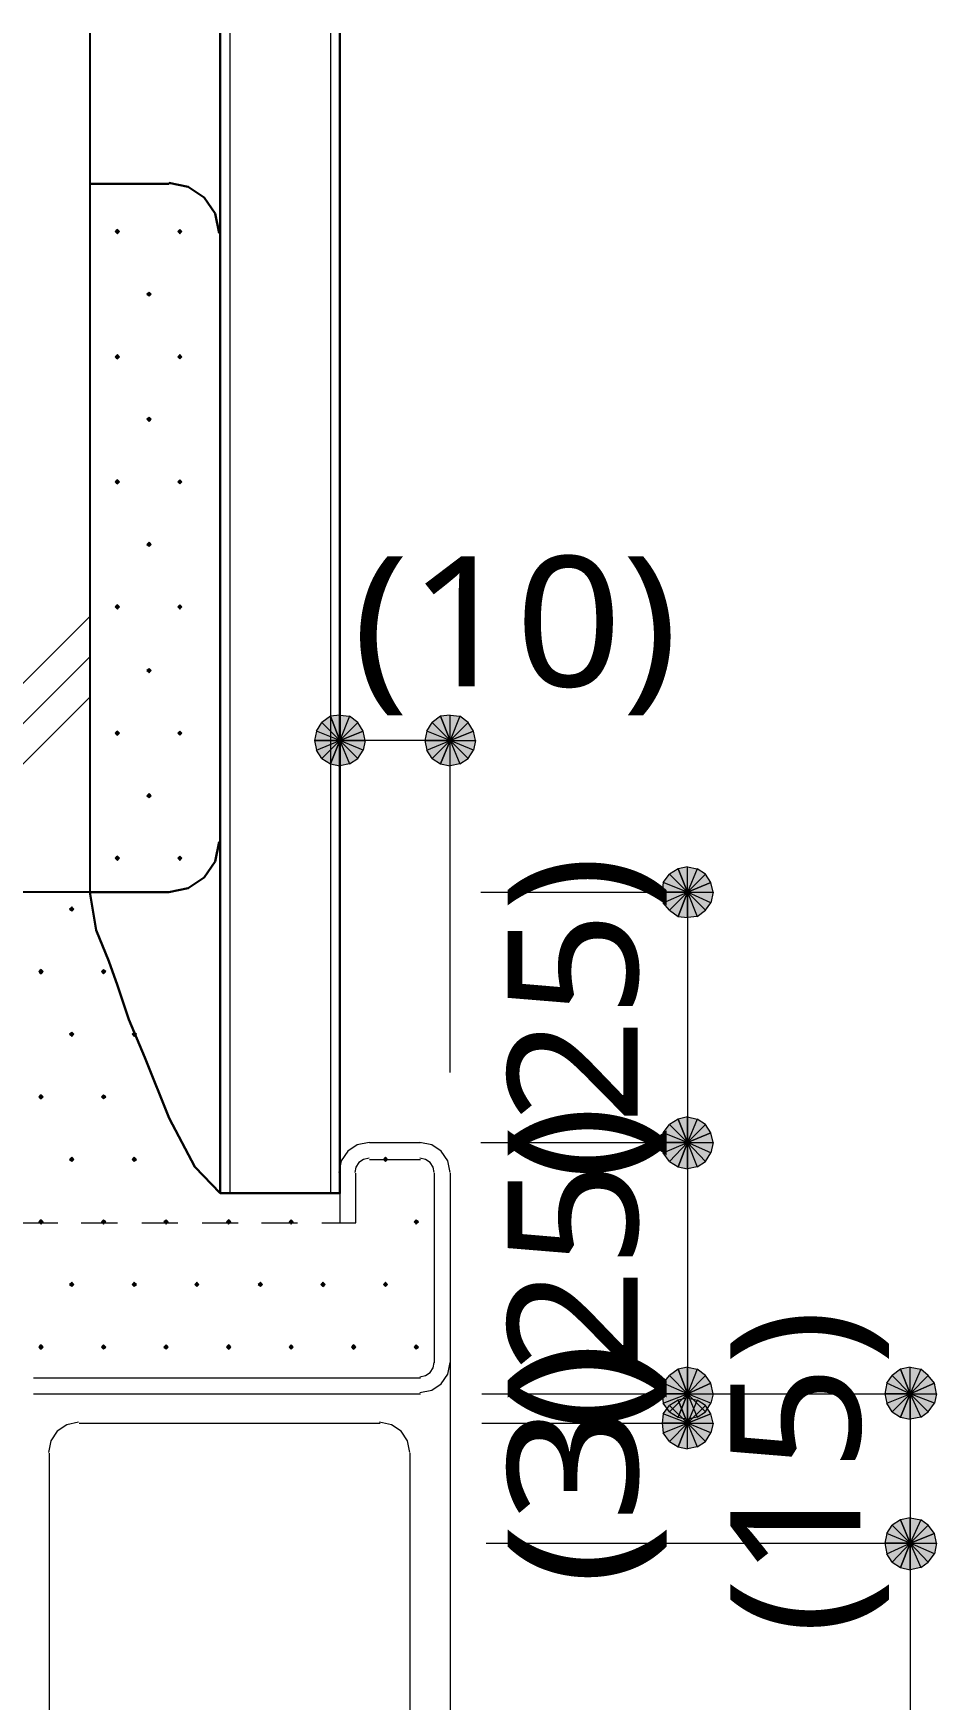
# Model space of a CAD drawing. Header units: millimetres. Extents: x 0 to 420, y 0 to 297.
# Drawn here: x 283.37 to 301.41, y 99.7 to 132.97 of the extents above; entities that cross this region are included whole.
import ezdxf
from ezdxf.enums import TextEntityAlignment as Align

# ---------------------------------------------------------------- set-up
doc = ezdxf.new("R2010")
doc.units = ezdxf.units.MM
doc.styles.add('kst32b', font='NotoSansJP-Variable.ttf')

msp = doc.modelspace()

# ---------------------------------------------------------------- hatches: boundary and pattern name
for points in [[(285.052, 129.053), (285.03, 129.032), (285.009, 129.011), (285.03, 128.99), (285.052, 128.968), (285.073, 128.99), (285.094, 129.011), (285.073, 129.032), (285.052, 129.053)], [(286.3, 129.053), (286.279, 129.032), (286.258, 129.011), (286.279, 128.99), (286.3, 128.968), (286.321, 128.99), (286.343, 129.011), (286.321, 129.032), (286.3, 129.053)], [(285.687, 127.804), (285.665, 127.783), (285.644, 127.762), (285.665, 127.741), (285.687, 127.72), (285.708, 127.741), (285.729, 127.762), (285.708, 127.783), (285.687, 127.804)], [(285.052, 126.555), (285.03, 126.534), (285.009, 126.513), (285.03, 126.492), (285.052, 126.471), (285.073, 126.492), (285.094, 126.513), (285.073, 126.534), (285.052, 126.555)], [(286.3, 126.555), (286.279, 126.534), (286.258, 126.513), (286.279, 126.492), (286.3, 126.471), (286.321, 126.492), (286.343, 126.513), (286.321, 126.534), (286.3, 126.555)], [(285.687, 125.307), (285.665, 125.285), (285.644, 125.264), (285.665, 125.243), (285.687, 125.222), (285.708, 125.243), (285.729, 125.264), (285.708, 125.285), (285.687, 125.307)], [(285.052, 124.058), (285.03, 124.037), (285.009, 124.015), (285.03, 123.994), (285.052, 123.973), (285.073, 123.994), (285.094, 124.015), (285.073, 124.037), (285.052, 124.058)], [(286.3, 124.058), (286.279, 124.037), (286.258, 124.015), (286.279, 123.994), (286.3, 123.973), (286.321, 123.994), (286.343, 124.015), (286.321, 124.037), (286.3, 124.058)], [(285.687, 122.809), (285.665, 122.788), (285.644, 122.767), (285.665, 122.746), (285.687, 122.724), (285.708, 122.746), (285.729, 122.767), (285.708, 122.788), (285.687, 122.809)], [(285.052, 121.56), (285.03, 121.539), (285.009, 121.518), (285.03, 121.497), (285.052, 121.475), (285.073, 121.497), (285.094, 121.518), (285.073, 121.539), (285.052, 121.56)], [(286.3, 121.56), (286.279, 121.539), (286.258, 121.518), (286.279, 121.497), (286.3, 121.475), (286.321, 121.497), (286.343, 121.518), (286.321, 121.539), (286.3, 121.56)], [(285.687, 120.29), (285.665, 120.269), (285.644, 120.248), (285.665, 120.227), (285.687, 120.205), (285.708, 120.227), (285.729, 120.248), (285.708, 120.269), (285.687, 120.29)], [(289.962, 119.041), (289.856, 119.211), (289.496, 118.851), (289.962, 119.041)], [(292.164, 119.041), (292.058, 119.211), (291.698, 118.851), (292.164, 119.041)], [(285.052, 119.041), (285.03, 119.02), (285.009, 118.999), (285.03, 118.978), (285.052, 118.957), (285.073, 118.978), (285.094, 118.999), (285.073, 119.02), (285.052, 119.041)], [(286.3, 119.041), (286.279, 119.02), (286.258, 118.999), (286.279, 118.978), (286.3, 118.957), (286.321, 118.978), (286.343, 118.999), (286.321, 119.02), (286.3, 119.041)], [(285.687, 117.792), (285.665, 117.771), (285.644, 117.75), (285.665, 117.729), (285.687, 117.708), (285.708, 117.729), (285.729, 117.75), (285.708, 117.771), (285.687, 117.792)], [(285.052, 116.544), (285.03, 116.522), (285.009, 116.501), (285.03, 116.48), (285.052, 116.459), (285.073, 116.48), (285.094, 116.501), (285.073, 116.522), (285.052, 116.544)], [(286.3, 116.544), (286.279, 116.522), (286.258, 116.501), (286.279, 116.48), (286.3, 116.459), (286.321, 116.48), (286.343, 116.501), (286.321, 116.522), (286.3, 116.544)], [(296.905, 116.014), (296.799, 116.184), (296.439, 115.824), (296.905, 116.014)], [(284.141, 115.528), (284.12, 115.506), (284.099, 115.485), (284.12, 115.464), (284.141, 115.443), (284.162, 115.464), (284.184, 115.485), (284.162, 115.506), (284.141, 115.528)], [(283.528, 114.279), (283.506, 114.258), (283.485, 114.237), (283.506, 114.215), (283.528, 114.194), (283.549, 114.215), (283.57, 114.237), (283.549, 114.258), (283.528, 114.279)], [(284.776, 114.279), (284.755, 114.258), (284.734, 114.237), (284.755, 114.215), (284.776, 114.194), (284.798, 114.215), (284.819, 114.237), (284.798, 114.258), (284.776, 114.279)], [(284.141, 113.03), (284.12, 113.009), (284.099, 112.988), (284.12, 112.966), (284.141, 112.945), (284.162, 112.966), (284.184, 112.988), (284.162, 113.009), (284.141, 113.03)], [(285.39, 113.03), (285.369, 113.009), (285.348, 112.988), (285.369, 112.966), (285.39, 112.945), (285.411, 112.966), (285.432, 112.988), (285.411, 113.009), (285.39, 113.03)], [(283.528, 111.781), (283.506, 111.76), (283.485, 111.739), (283.506, 111.718), (283.528, 111.696), (283.549, 111.718), (283.57, 111.739), (283.549, 111.76), (283.528, 111.781)], [(284.776, 111.781), (284.755, 111.76), (284.734, 111.739), (284.755, 111.718), (284.776, 111.696), (284.798, 111.718), (284.819, 111.739), (284.798, 111.76), (284.776, 111.781)], [(296.905, 111.019), (296.799, 111.188), (296.439, 110.829), (296.905, 111.019)], [(284.141, 110.532), (284.12, 110.511), (284.099, 110.49), (284.12, 110.469), (284.141, 110.448), (284.162, 110.469), (284.184, 110.49), (284.162, 110.511), (284.141, 110.532)], [(285.39, 110.532), (285.369, 110.511), (285.348, 110.49), (285.369, 110.469), (285.39, 110.448), (285.411, 110.469), (285.432, 110.49), (285.411, 110.511), (285.39, 110.532)], [(290.407, 110.532), (290.386, 110.511), (290.364, 110.49), (290.386, 110.469), (290.407, 110.448), (290.428, 110.469), (290.449, 110.49), (290.428, 110.511), (290.407, 110.532)], [(283.528, 109.284), (283.506, 109.262), (283.485, 109.241), (283.506, 109.22), (283.528, 109.199), (283.549, 109.22), (283.57, 109.241), (283.549, 109.262), (283.528, 109.284)], [(284.776, 109.284), (284.755, 109.262), (284.734, 109.241), (284.755, 109.22), (284.776, 109.199), (284.798, 109.22), (284.819, 109.241), (284.798, 109.262), (284.776, 109.284)], [(286.025, 109.284), (286.004, 109.262), (285.983, 109.241), (286.004, 109.22), (286.025, 109.199), (286.046, 109.22), (286.068, 109.241), (286.046, 109.262), (286.025, 109.284)], [(287.274, 109.284), (287.253, 109.262), (287.232, 109.241), (287.253, 109.22), (287.274, 109.199), (287.295, 109.22), (287.316, 109.241), (287.295, 109.262), (287.274, 109.284)], [(288.523, 109.284), (288.502, 109.262), (288.48, 109.241), (288.502, 109.22), (288.523, 109.199), (288.544, 109.22), (288.565, 109.241), (288.544, 109.262), (288.523, 109.284)], [(291.021, 109.284), (290.999, 109.262), (290.978, 109.241), (290.999, 109.22), (291.021, 109.199), (291.042, 109.22), (291.063, 109.241), (291.042, 109.262), (291.021, 109.284)], [(284.141, 108.035), (284.12, 108.013), (284.099, 107.992), (284.12, 107.971), (284.141, 107.95), (284.162, 107.971), (284.184, 107.992), (284.162, 108.013), (284.141, 108.035)], [(285.39, 108.035), (285.369, 108.013), (285.348, 107.992), (285.369, 107.971), (285.39, 107.95), (285.411, 107.971), (285.432, 107.992), (285.411, 108.013), (285.39, 108.035)], [(286.639, 108.035), (286.618, 108.013), (286.597, 107.992), (286.618, 107.971), (286.639, 107.95), (286.66, 107.971), (286.681, 107.992), (286.66, 108.013), (286.639, 108.035)], [(287.909, 108.035), (287.888, 108.013), (287.867, 107.992), (287.888, 107.971), (287.909, 107.95), (287.93, 107.971), (287.951, 107.992), (287.93, 108.013), (287.909, 108.035)], [(289.158, 108.035), (289.137, 108.013), (289.116, 107.992), (289.137, 107.971), (289.158, 107.95), (289.179, 107.971), (289.2, 107.992), (289.179, 108.013), (289.158, 108.035)], [(290.407, 108.035), (290.386, 108.013), (290.364, 107.992), (290.386, 107.971), (290.407, 107.95), (290.428, 107.971), (290.449, 107.992), (290.428, 108.013), (290.407, 108.035)], [(283.528, 106.786), (283.506, 106.765), (283.485, 106.743), (283.506, 106.722), (283.528, 106.701), (283.549, 106.722), (283.57, 106.743), (283.549, 106.765), (283.528, 106.786)], [(284.776, 106.786), (284.755, 106.765), (284.734, 106.743), (284.755, 106.722), (284.776, 106.701), (284.798, 106.722), (284.819, 106.743), (284.798, 106.765), (284.776, 106.786)], [(286.025, 106.786), (286.004, 106.765), (285.983, 106.743), (286.004, 106.722), (286.025, 106.701), (286.046, 106.722), (286.068, 106.743), (286.046, 106.765), (286.025, 106.786)], [(287.274, 106.786), (287.253, 106.765), (287.232, 106.743), (287.253, 106.722), (287.274, 106.701), (287.295, 106.722), (287.316, 106.743), (287.295, 106.765), (287.274, 106.786)], [(288.523, 106.786), (288.502, 106.765), (288.48, 106.743), (288.502, 106.722), (288.523, 106.701), (288.544, 106.722), (288.565, 106.743), (288.544, 106.765), (288.523, 106.786)], [(289.772, 106.786), (289.75, 106.765), (289.729, 106.743), (289.75, 106.722), (289.772, 106.701), (289.793, 106.722), (289.814, 106.743), (289.793, 106.765), (289.772, 106.786)], [(291.021, 106.786), (290.999, 106.765), (290.978, 106.743), (290.999, 106.722), (291.021, 106.701), (291.042, 106.722), (291.063, 106.743), (291.042, 106.765), (291.021, 106.786)], [(296.905, 106.024), (296.799, 106.172), (296.439, 105.812), (296.905, 106.024)], [(301.371, 106.024), (301.244, 106.172), (300.884, 105.812), (301.371, 106.024)], [(296.905, 105.41), (296.799, 105.579), (296.439, 105.22), (296.905, 105.41)], [(301.371, 103.018), (301.244, 103.187), (300.884, 102.828), (301.371, 103.018)]]:
    msp.add_hatch(color=7).paths.add_polyline_path(points)
h = msp.add_hatch(color=7)
h.paths.add_polyline_path([(289.306, 119.338), (289.137, 119.211), (289.496, 118.851), (289.306, 119.338)])
h.paths.add_polyline_path([(289.137, 119.211), (289.496, 118.851), (289.031, 119.041), (289.137, 119.211)])
h.paths.add_polyline_path([(289.496, 118.851), (289.031, 119.041), (288.989, 118.851), (289.496, 118.851)])
h = msp.add_hatch(color=7)
h.paths.add_polyline_path([(289.856, 119.211), (289.687, 119.338), (289.496, 118.851), (289.856, 119.211)])
h.paths.add_polyline_path([(289.687, 119.338), (289.496, 118.851), (289.496, 119.359), (289.687, 119.338)])
h.paths.add_polyline_path([(289.496, 118.851), (289.496, 119.359), (289.306, 119.338), (289.496, 118.851)])
h = msp.add_hatch(color=7)
h.paths.add_polyline_path([(291.507, 119.338), (291.338, 119.211), (291.698, 118.851), (291.507, 119.338)])
h.paths.add_polyline_path([(291.338, 119.211), (291.698, 118.851), (291.232, 119.041), (291.338, 119.211)])
h.paths.add_polyline_path([(291.698, 118.851), (291.232, 119.041), (291.19, 118.851), (291.698, 118.851)])
h = msp.add_hatch(color=7)
h.paths.add_polyline_path([(292.058, 119.211), (291.888, 119.338), (291.698, 118.851), (292.058, 119.211)])
h.paths.add_polyline_path([(291.888, 119.338), (291.698, 118.851), (291.698, 119.359), (291.888, 119.338)])
h.paths.add_polyline_path([(291.698, 118.851), (291.698, 119.359), (291.507, 119.338), (291.698, 118.851)])
h = msp.add_hatch(color=7)
h.paths.add_polyline_path([(288.989, 118.851), (289.031, 118.66), (289.496, 118.851), (288.989, 118.851)])
h.paths.add_polyline_path([(289.031, 118.66), (289.496, 118.851), (289.137, 118.491), (289.031, 118.66)])
h.paths.add_polyline_path([(289.496, 118.851), (289.137, 118.491), (289.306, 118.385), (289.496, 118.851)])
h = msp.add_hatch(color=7)
h.paths.add_polyline_path([(289.306, 118.385), (289.496, 118.343), (289.496, 118.851), (289.306, 118.385)])
h.paths.add_polyline_path([(289.496, 118.343), (289.496, 118.851), (289.687, 118.385), (289.496, 118.343)])
h.paths.add_polyline_path([(289.496, 118.851), (289.687, 118.385), (289.856, 118.491), (289.496, 118.851)])
h = msp.add_hatch(color=7)
h.paths.add_polyline_path([(289.856, 118.491), (289.962, 118.66), (289.496, 118.851), (289.856, 118.491)])
h.paths.add_polyline_path([(289.962, 118.66), (289.496, 118.851), (290.004, 118.851), (289.962, 118.66)])
h.paths.add_polyline_path([(289.496, 118.851), (290.004, 118.851), (289.962, 119.041), (289.496, 118.851)])
h = msp.add_hatch(color=7)
h.paths.add_polyline_path([(291.19, 118.851), (291.232, 118.66), (291.698, 118.851), (291.19, 118.851)])
h.paths.add_polyline_path([(291.232, 118.66), (291.698, 118.851), (291.338, 118.491), (291.232, 118.66)])
h.paths.add_polyline_path([(291.698, 118.851), (291.338, 118.491), (291.507, 118.385), (291.698, 118.851)])
h = msp.add_hatch(color=7)
h.paths.add_polyline_path([(291.507, 118.385), (291.698, 118.343), (291.698, 118.851), (291.507, 118.385)])
h.paths.add_polyline_path([(291.698, 118.343), (291.698, 118.851), (291.888, 118.385), (291.698, 118.343)])
h.paths.add_polyline_path([(291.698, 118.851), (291.888, 118.385), (292.058, 118.491), (291.698, 118.851)])
h = msp.add_hatch(color=7)
h.paths.add_polyline_path([(292.058, 118.491), (292.164, 118.66), (291.698, 118.851), (292.058, 118.491)])
h.paths.add_polyline_path([(292.164, 118.66), (291.698, 118.851), (292.206, 118.851), (292.164, 118.66)])
h.paths.add_polyline_path([(291.698, 118.851), (292.206, 118.851), (292.164, 119.041), (291.698, 118.851)])
h = msp.add_hatch(color=7)
h.paths.add_polyline_path([(296.249, 116.29), (296.079, 116.184), (296.439, 115.824), (296.249, 116.29)])
h.paths.add_polyline_path([(296.079, 116.184), (296.439, 115.824), (295.952, 116.014), (296.079, 116.184)])
h.paths.add_polyline_path([(296.439, 115.824), (295.952, 116.014), (295.931, 115.824), (296.439, 115.824)])
h = msp.add_hatch(color=7)
h.paths.add_polyline_path([(296.799, 116.184), (296.63, 116.29), (296.439, 115.824), (296.799, 116.184)])
h.paths.add_polyline_path([(296.63, 116.29), (296.439, 115.824), (296.439, 116.332), (296.63, 116.29)])
h.paths.add_polyline_path([(296.439, 115.824), (296.439, 116.332), (296.249, 116.29), (296.439, 115.824)])
h = msp.add_hatch(color=7)
h.paths.add_polyline_path([(295.931, 115.824), (295.952, 115.612), (296.439, 115.824), (295.931, 115.824)])
h.paths.add_polyline_path([(295.952, 115.612), (296.439, 115.824), (296.079, 115.464), (295.952, 115.612)])
h.paths.add_polyline_path([(296.439, 115.824), (296.079, 115.464), (296.249, 115.337), (296.439, 115.824)])
h = msp.add_hatch(color=7)
h.paths.add_polyline_path([(296.249, 115.337), (296.439, 115.316), (296.439, 115.824), (296.249, 115.337)])
h.paths.add_polyline_path([(296.439, 115.316), (296.439, 115.824), (296.63, 115.337), (296.439, 115.316)])
h.paths.add_polyline_path([(296.439, 115.824), (296.63, 115.337), (296.799, 115.464), (296.439, 115.824)])
h = msp.add_hatch(color=7)
h.paths.add_polyline_path([(296.799, 115.464), (296.905, 115.612), (296.439, 115.824), (296.799, 115.464)])
h.paths.add_polyline_path([(296.905, 115.612), (296.439, 115.824), (296.947, 115.824), (296.905, 115.612)])
h.paths.add_polyline_path([(296.439, 115.824), (296.947, 115.824), (296.905, 116.014), (296.439, 115.824)])
h = msp.add_hatch(color=7)
h.paths.add_polyline_path([(296.249, 111.294), (296.079, 111.188), (296.439, 110.829), (296.249, 111.294)])
h.paths.add_polyline_path([(296.079, 111.188), (296.439, 110.829), (295.952, 111.019), (296.079, 111.188)])
h.paths.add_polyline_path([(296.439, 110.829), (295.952, 111.019), (295.931, 110.829), (296.439, 110.829)])
h = msp.add_hatch(color=7)
h.paths.add_polyline_path([(296.799, 111.188), (296.63, 111.294), (296.439, 110.829), (296.799, 111.188)])
h.paths.add_polyline_path([(296.63, 111.294), (296.439, 110.829), (296.439, 111.337), (296.63, 111.294)])
h.paths.add_polyline_path([(296.439, 110.829), (296.439, 111.337), (296.249, 111.294), (296.439, 110.829)])
h = msp.add_hatch(color=7)
h.paths.add_polyline_path([(295.931, 110.829), (295.952, 110.617), (296.439, 110.829), (295.931, 110.829)])
h.paths.add_polyline_path([(295.952, 110.617), (296.439, 110.829), (296.079, 110.448), (295.952, 110.617)])
h.paths.add_polyline_path([(296.439, 110.829), (296.079, 110.448), (296.249, 110.342), (296.439, 110.829)])
h = msp.add_hatch(color=7)
h.paths.add_polyline_path([(296.249, 110.342), (296.439, 110.3), (296.439, 110.829), (296.249, 110.342)])
h.paths.add_polyline_path([(296.439, 110.3), (296.439, 110.829), (296.63, 110.342), (296.439, 110.3)])
h.paths.add_polyline_path([(296.439, 110.829), (296.63, 110.342), (296.799, 110.448), (296.439, 110.829)])
h = msp.add_hatch(color=7)
h.paths.add_polyline_path([(296.799, 110.448), (296.905, 110.617), (296.439, 110.829), (296.799, 110.448)])
h.paths.add_polyline_path([(296.905, 110.617), (296.439, 110.829), (296.947, 110.829), (296.905, 110.617)])
h.paths.add_polyline_path([(296.439, 110.829), (296.947, 110.829), (296.905, 111.019), (296.439, 110.829)])
h = msp.add_hatch(color=7)
h.paths.add_polyline_path([(296.249, 106.299), (296.079, 106.172), (296.439, 105.812), (296.249, 106.299)])
h.paths.add_polyline_path([(296.079, 106.172), (296.439, 105.812), (295.952, 106.024), (296.079, 106.172)])
h.paths.add_polyline_path([(296.439, 105.812), (295.952, 106.024), (295.931, 105.812), (296.439, 105.812)])
h = msp.add_hatch(color=7)
h.paths.add_polyline_path([(296.799, 106.172), (296.63, 106.299), (296.439, 105.812), (296.799, 106.172)])
h.paths.add_polyline_path([(296.63, 106.299), (296.439, 105.812), (296.439, 106.341), (296.63, 106.299)])
h.paths.add_polyline_path([(296.439, 105.812), (296.439, 106.341), (296.249, 106.299), (296.439, 105.812)])
h = msp.add_hatch(color=7)
h.paths.add_polyline_path([(300.694, 106.299), (300.524, 106.172), (300.884, 105.812), (300.694, 106.299)])
h.paths.add_polyline_path([(300.524, 106.172), (300.884, 105.812), (300.419, 106.024), (300.524, 106.172)])
h.paths.add_polyline_path([(300.884, 105.812), (300.419, 106.024), (300.376, 105.812), (300.884, 105.812)])
h = msp.add_hatch(color=7)
h.paths.add_polyline_path([(301.244, 106.172), (301.096, 106.299), (300.884, 105.812), (301.244, 106.172)])
h.paths.add_polyline_path([(301.096, 106.299), (300.884, 105.812), (300.884, 106.341), (301.096, 106.299)])
h.paths.add_polyline_path([(300.884, 105.812), (300.884, 106.341), (300.694, 106.299), (300.884, 105.812)])
h = msp.add_hatch(color=7)
h.paths.add_polyline_path([(295.931, 105.812), (295.952, 105.622), (296.439, 105.812), (295.931, 105.812)])
h.paths.add_polyline_path([(295.952, 105.622), (296.439, 105.812), (296.079, 105.452), (295.952, 105.622)])
h.paths.add_polyline_path([(296.439, 105.812), (296.079, 105.452), (296.249, 105.346), (296.439, 105.812)])
h = msp.add_hatch(color=7)
h.paths.add_polyline_path([(296.249, 105.346), (296.439, 105.304), (296.439, 105.812), (296.249, 105.346)])
h.paths.add_polyline_path([(296.439, 105.304), (296.439, 105.812), (296.63, 105.346), (296.439, 105.304)])
h.paths.add_polyline_path([(296.439, 105.812), (296.63, 105.346), (296.799, 105.452), (296.439, 105.812)])
h = msp.add_hatch(color=7)
h.paths.add_polyline_path([(296.799, 105.452), (296.905, 105.622), (296.439, 105.812), (296.799, 105.452)])
h.paths.add_polyline_path([(296.905, 105.622), (296.439, 105.812), (296.947, 105.812), (296.905, 105.622)])
h.paths.add_polyline_path([(296.439, 105.812), (296.947, 105.812), (296.905, 106.024), (296.439, 105.812)])
h = msp.add_hatch(color=7)
h.paths.add_polyline_path([(300.376, 105.812), (300.419, 105.622), (300.884, 105.812), (300.376, 105.812)])
h.paths.add_polyline_path([(300.419, 105.622), (300.884, 105.812), (300.524, 105.452), (300.419, 105.622)])
h.paths.add_polyline_path([(300.884, 105.812), (300.524, 105.452), (300.694, 105.346), (300.884, 105.812)])
h = msp.add_hatch(color=7)
h.paths.add_polyline_path([(300.694, 105.346), (300.884, 105.304), (300.884, 105.812), (300.694, 105.346)])
h.paths.add_polyline_path([(300.884, 105.304), (300.884, 105.812), (301.096, 105.346), (300.884, 105.304)])
h.paths.add_polyline_path([(300.884, 105.812), (301.096, 105.346), (301.244, 105.452), (300.884, 105.812)])
h = msp.add_hatch(color=7)
h.paths.add_polyline_path([(301.244, 105.452), (301.371, 105.622), (300.884, 105.812), (301.244, 105.452)])
h.paths.add_polyline_path([(301.371, 105.622), (300.884, 105.812), (301.413, 105.812), (301.371, 105.622)])
h.paths.add_polyline_path([(300.884, 105.812), (301.413, 105.812), (301.371, 106.024), (300.884, 105.812)])
h = msp.add_hatch(color=7)
h.paths.add_polyline_path([(296.249, 105.685), (296.079, 105.579), (296.439, 105.22), (296.249, 105.685)])
h.paths.add_polyline_path([(296.079, 105.579), (296.439, 105.22), (295.952, 105.41), (296.079, 105.579)])
h.paths.add_polyline_path([(296.439, 105.22), (295.952, 105.41), (295.931, 105.22), (296.439, 105.22)])
h = msp.add_hatch(color=7)
h.paths.add_polyline_path([(296.799, 105.579), (296.63, 105.685), (296.439, 105.22), (296.799, 105.579)])
h.paths.add_polyline_path([(296.63, 105.685), (296.439, 105.22), (296.439, 105.727), (296.63, 105.685)])
h.paths.add_polyline_path([(296.439, 105.22), (296.439, 105.727), (296.249, 105.685), (296.439, 105.22)])
h = msp.add_hatch(color=7)
h.paths.add_polyline_path([(295.931, 105.22), (295.952, 105.029), (296.439, 105.22), (295.931, 105.22)])
h.paths.add_polyline_path([(295.952, 105.029), (296.439, 105.22), (296.079, 104.86), (295.952, 105.029)])
h.paths.add_polyline_path([(296.439, 105.22), (296.079, 104.86), (296.249, 104.754), (296.439, 105.22)])
h = msp.add_hatch(color=7)
h.paths.add_polyline_path([(296.249, 104.754), (296.439, 104.712), (296.439, 105.22), (296.249, 104.754)])
h.paths.add_polyline_path([(296.439, 104.712), (296.439, 105.22), (296.63, 104.754), (296.439, 104.712)])
h.paths.add_polyline_path([(296.439, 105.22), (296.63, 104.754), (296.799, 104.86), (296.439, 105.22)])
h = msp.add_hatch(color=7)
h.paths.add_polyline_path([(296.799, 104.86), (296.905, 105.029), (296.439, 105.22), (296.799, 104.86)])
h.paths.add_polyline_path([(296.905, 105.029), (296.439, 105.22), (296.947, 105.22), (296.905, 105.029)])
h.paths.add_polyline_path([(296.439, 105.22), (296.947, 105.22), (296.905, 105.41), (296.439, 105.22)])
h = msp.add_hatch(color=7)
h.paths.add_polyline_path([(300.694, 103.293), (300.524, 103.187), (300.884, 102.828), (300.694, 103.293)])
h.paths.add_polyline_path([(300.524, 103.187), (300.884, 102.828), (300.419, 103.018), (300.524, 103.187)])
h.paths.add_polyline_path([(300.884, 102.828), (300.419, 103.018), (300.376, 102.828), (300.884, 102.828)])
h = msp.add_hatch(color=7)
h.paths.add_polyline_path([(301.244, 103.187), (301.096, 103.293), (300.884, 102.828), (301.244, 103.187)])
h.paths.add_polyline_path([(301.096, 103.293), (300.884, 102.828), (300.884, 103.336), (301.096, 103.293)])
h.paths.add_polyline_path([(300.884, 102.828), (300.884, 103.336), (300.694, 103.293), (300.884, 102.828)])
h = msp.add_hatch(color=7)
h.paths.add_polyline_path([(300.376, 102.828), (300.419, 102.616), (300.884, 102.828), (300.376, 102.828)])
h.paths.add_polyline_path([(300.419, 102.616), (300.884, 102.828), (300.524, 102.447), (300.419, 102.616)])
h.paths.add_polyline_path([(300.884, 102.828), (300.524, 102.447), (300.694, 102.341), (300.884, 102.828)])
h = msp.add_hatch(color=7)
h.paths.add_polyline_path([(300.694, 102.341), (300.884, 102.298), (300.884, 102.828), (300.694, 102.341)])
h.paths.add_polyline_path([(300.884, 102.298), (300.884, 102.828), (301.096, 102.341), (300.884, 102.298)])
h.paths.add_polyline_path([(300.884, 102.828), (301.096, 102.341), (301.244, 102.447), (300.884, 102.828)])
h = msp.add_hatch(color=7)
h.paths.add_polyline_path([(301.244, 102.447), (301.371, 102.616), (300.884, 102.828), (301.244, 102.447)])
h.paths.add_polyline_path([(301.371, 102.616), (300.884, 102.828), (301.413, 102.828), (301.371, 102.616)])
h.paths.add_polyline_path([(300.884, 102.828), (301.413, 102.828), (301.371, 103.018), (300.884, 102.828)])

# ---------------------------------------------------------------- linework, layer by layer
at = {"lineweight": 25}
msp.add_lwpolyline([(284.501, 132.969), (284.501, 115.824), (264.499, 115.824), (264.499, 132.969)], dxfattribs=at)
at = {"lineweight": 30}
for points in [[(287.105, 132.969), (287.105, 109.813)], [(289.496, 132.969), (289.496, 109.813), (287.105, 109.813)], [(286.089, 129.963), (284.501, 129.963)], [(287.084, 128.979), (287.005, 129.37), (286.789, 129.69), (286.469, 129.905), (286.078, 129.984)], [(286.078, 115.824), (286.469, 115.903), (286.789, 116.118), (287.005, 116.438), (287.084, 116.829)], [(284.501, 115.824), (284.628, 115.062), (284.882, 114.448), (285.052, 113.961), (285.284, 113.284), (285.602, 112.522), (286.089, 111.315), (286.597, 110.342), (287.105, 109.813)], [(286.089, 115.824), (284.501, 115.824)]]:
    msp.add_lwpolyline(points, dxfattribs=at)
at = {"lineweight": 13}
for points in [[(287.295, 132.969), (287.295, 109.813)], [(289.306, 132.969), (289.306, 109.813)], [(284.501, 121.327), (278.998, 115.824)], [(284.501, 120.523), (279.802, 115.824)], [(284.501, 119.719), (280.607, 115.824)], [(291.698, 118.851), (289.496, 118.851)], [(291.698, 112.226), (291.698, 118.851)], [(292.312, 115.824), (296.439, 115.824)], [(296.439, 115.824), (296.439, 110.829), (296.439, 105.812), (296.439, 105.22)], [(290.079, 110.829), (289.844, 110.781), (289.652, 110.652), (289.523, 110.46), (289.475, 110.225)], [(290.089, 110.829), (291.105, 110.829)], [(291.698, 110.225), (291.65, 110.46), (291.521, 110.652), (291.329, 110.781), (291.095, 110.829)], [(292.312, 110.829), (296.439, 110.829)], [(290.079, 110.511), (289.967, 110.489), (289.877, 110.427), (289.815, 110.337), (289.793, 110.225)], [(290.089, 110.49), (291.105, 110.49)], [(291.38, 110.225), (291.358, 110.337), (291.297, 110.427), (291.206, 110.489), (291.095, 110.511)], [(289.496, 110.215), (289.496, 109.22), (289.814, 109.22), (289.814, 110.215)], [(291.38, 110.215), (291.38, 106.426)], [(291.698, 110.215), (291.698, 106.426)], [(283.146, 109.22), (283.866, 109.22)], [(284.332, 109.22), (285.052, 109.22)], [(285.538, 109.22), (286.258, 109.22)], [(286.745, 109.22), (287.464, 109.22)], [(287.93, 109.22), (288.65, 109.22)], [(289.137, 109.22), (289.496, 109.22)], [(283.379, 106.13), (291.105, 106.13)], [(291.095, 106.151), (291.206, 106.173), (291.297, 106.235), (291.358, 106.325), (291.38, 106.437)], [(291.095, 105.833), (291.329, 105.881), (291.521, 106.01), (291.65, 106.202), (291.698, 106.437)], [(291.698, 106.426), (291.698, 81.111)], [(283.379, 105.812), (291.105, 105.812)], [(292.333, 105.812), (300.884, 105.812)], [(300.884, 105.812), (300.884, 102.828), (300.884, 81.724)], [(284.279, 105.241), (284.044, 105.193), (283.852, 105.064), (283.723, 104.872), (283.676, 104.637)], [(284.289, 105.22), (290.301, 105.22)], [(290.894, 104.637), (290.846, 104.872), (290.717, 105.064), (290.525, 105.193), (290.29, 105.241)], [(292.333, 105.22), (296.439, 105.22)], [(283.697, 81.111), (283.697, 104.627)], [(290.894, 104.627), (290.894, 81.111)], [(292.418, 102.828), (300.884, 102.828)]]:
    msp.add_lwpolyline(points, dxfattribs=at)
at = {"lineweight": 0}
for points in [[(285.052, 129.053), (285.03, 129.032), (285.009, 129.011), (285.03, 128.99), (285.052, 128.968), (285.073, 128.99), (285.094, 129.011), (285.073, 129.032)], [(286.3, 129.053), (286.279, 129.032), (286.258, 129.011), (286.279, 128.99), (286.3, 128.968), (286.321, 128.99), (286.343, 129.011), (286.321, 129.032)], [(285.687, 127.804), (285.665, 127.783), (285.644, 127.762), (285.665, 127.741), (285.687, 127.72), (285.708, 127.741), (285.729, 127.762), (285.708, 127.783)], [(285.052, 126.555), (285.03, 126.534), (285.009, 126.513), (285.03, 126.492), (285.052, 126.471), (285.073, 126.492), (285.094, 126.513), (285.073, 126.534)], [(286.3, 126.555), (286.279, 126.534), (286.258, 126.513), (286.279, 126.492), (286.3, 126.471), (286.321, 126.492), (286.343, 126.513), (286.321, 126.534)], [(285.687, 125.307), (285.665, 125.285), (285.644, 125.264), (285.665, 125.243), (285.687, 125.222), (285.708, 125.243), (285.729, 125.264), (285.708, 125.285)], [(285.052, 124.058), (285.03, 124.037), (285.009, 124.015), (285.03, 123.994), (285.052, 123.973), (285.073, 123.994), (285.094, 124.015), (285.073, 124.037)], [(286.3, 124.058), (286.279, 124.037), (286.258, 124.015), (286.279, 123.994), (286.3, 123.973), (286.321, 123.994), (286.343, 124.015), (286.321, 124.037)], [(285.687, 122.809), (285.665, 122.788), (285.644, 122.767), (285.665, 122.746), (285.687, 122.724), (285.708, 122.746), (285.729, 122.767), (285.708, 122.788)], [(285.052, 121.56), (285.03, 121.539), (285.009, 121.518), (285.03, 121.497), (285.052, 121.475), (285.073, 121.497), (285.094, 121.518), (285.073, 121.539)], [(286.3, 121.56), (286.279, 121.539), (286.258, 121.518), (286.279, 121.497), (286.3, 121.475), (286.321, 121.497), (286.343, 121.518), (286.321, 121.539)], [(285.687, 120.29), (285.665, 120.269), (285.644, 120.248), (285.665, 120.227), (285.687, 120.205), (285.708, 120.227), (285.729, 120.248), (285.708, 120.269)], [(289.137, 119.211), (289.496, 118.851), (289.031, 119.041)], [(289.306, 119.338), (289.137, 119.211), (289.496, 118.851)], [(289.496, 118.851), (289.496, 119.359), (289.306, 119.338)], [(289.687, 119.338), (289.496, 118.851), (289.496, 119.359)], [(289.856, 119.211), (289.687, 119.338), (289.496, 118.851)], [(289.962, 119.041), (289.856, 119.211), (289.496, 118.851)], [(291.338, 119.211), (291.698, 118.851), (291.232, 119.041)], [(291.507, 119.338), (291.338, 119.211), (291.698, 118.851)], [(291.698, 118.851), (291.698, 119.359), (291.507, 119.338)], [(291.888, 119.338), (291.698, 118.851), (291.698, 119.359)], [(292.058, 119.211), (291.888, 119.338), (291.698, 118.851)], [(292.164, 119.041), (292.058, 119.211), (291.698, 118.851)], [(285.052, 119.041), (285.03, 119.02), (285.009, 118.999), (285.03, 118.978), (285.052, 118.957), (285.073, 118.978), (285.094, 118.999), (285.073, 119.02)], [(286.3, 119.041), (286.279, 119.02), (286.258, 118.999), (286.279, 118.978), (286.3, 118.957), (286.321, 118.978), (286.343, 118.999), (286.321, 119.02)], [(289.496, 118.851), (289.031, 119.041), (288.989, 118.851)], [(288.989, 118.851), (289.031, 118.66), (289.496, 118.851)], [(289.031, 118.66), (289.496, 118.851), (289.137, 118.491)], [(289.496, 118.851), (289.137, 118.491), (289.306, 118.385)], [(289.306, 118.385), (289.496, 118.343), (289.496, 118.851)], [(289.496, 118.851), (290.004, 118.851), (289.962, 119.041)], [(289.496, 118.343), (289.496, 118.851), (289.687, 118.385)], [(289.496, 118.851), (289.687, 118.385), (289.856, 118.491)], [(289.856, 118.491), (289.962, 118.66), (289.496, 118.851)], [(289.962, 118.66), (289.496, 118.851), (290.004, 118.851)], [(291.698, 118.851), (291.232, 119.041), (291.19, 118.851)], [(291.19, 118.851), (291.232, 118.66), (291.698, 118.851)], [(291.232, 118.66), (291.698, 118.851), (291.338, 118.491)], [(291.698, 118.851), (291.338, 118.491), (291.507, 118.385)], [(291.507, 118.385), (291.698, 118.343), (291.698, 118.851)], [(291.698, 118.851), (292.206, 118.851), (292.164, 119.041)], [(291.698, 118.343), (291.698, 118.851), (291.888, 118.385)], [(291.698, 118.851), (291.888, 118.385), (292.058, 118.491)], [(292.058, 118.491), (292.164, 118.66), (291.698, 118.851)], [(292.164, 118.66), (291.698, 118.851), (292.206, 118.851)], [(285.687, 117.792), (285.665, 117.771), (285.644, 117.75), (285.665, 117.729), (285.687, 117.708), (285.708, 117.729), (285.729, 117.75), (285.708, 117.771)], [(285.052, 116.544), (285.03, 116.522), (285.009, 116.501), (285.03, 116.48), (285.052, 116.459), (285.073, 116.48), (285.094, 116.501), (285.073, 116.522)], [(286.3, 116.544), (286.279, 116.522), (286.258, 116.501), (286.279, 116.48), (286.3, 116.459), (286.321, 116.48), (286.343, 116.501), (286.321, 116.522)], [(296.079, 116.184), (296.439, 115.824), (295.952, 116.014)], [(296.249, 116.29), (296.079, 116.184), (296.439, 115.824)], [(296.439, 115.824), (296.439, 116.332), (296.249, 116.29)], [(296.63, 116.29), (296.439, 115.824), (296.439, 116.332)], [(296.799, 116.184), (296.63, 116.29), (296.439, 115.824)], [(296.905, 116.014), (296.799, 116.184), (296.439, 115.824)], [(296.439, 115.824), (295.952, 116.014), (295.931, 115.824)], [(295.931, 115.824), (295.952, 115.612), (296.439, 115.824)], [(295.952, 115.612), (296.439, 115.824), (296.079, 115.464)], [(296.439, 115.824), (296.079, 115.464), (296.249, 115.337)], [(296.249, 115.337), (296.439, 115.316), (296.439, 115.824)], [(296.439, 115.824), (296.947, 115.824), (296.905, 116.014)], [(296.439, 115.316), (296.439, 115.824), (296.63, 115.337)], [(296.439, 115.824), (296.63, 115.337), (296.799, 115.464)], [(296.799, 115.464), (296.905, 115.612), (296.439, 115.824)], [(296.905, 115.612), (296.439, 115.824), (296.947, 115.824)], [(284.141, 115.528), (284.12, 115.506), (284.099, 115.485), (284.12, 115.464), (284.141, 115.443), (284.162, 115.464), (284.184, 115.485), (284.162, 115.506)], [(283.528, 114.279), (283.506, 114.258), (283.485, 114.237), (283.506, 114.215), (283.528, 114.194), (283.549, 114.215), (283.57, 114.237), (283.549, 114.258)], [(284.776, 114.279), (284.755, 114.258), (284.734, 114.237), (284.755, 114.215), (284.776, 114.194), (284.798, 114.215), (284.819, 114.237), (284.798, 114.258)], [(284.141, 113.03), (284.12, 113.009), (284.099, 112.988), (284.12, 112.966), (284.141, 112.945), (284.162, 112.966), (284.184, 112.988), (284.162, 113.009)], [(285.39, 113.03), (285.369, 113.009), (285.348, 112.988), (285.369, 112.966), (285.39, 112.945), (285.411, 112.966), (285.432, 112.988), (285.411, 113.009)], [(283.528, 111.781), (283.506, 111.76), (283.485, 111.739), (283.506, 111.718), (283.528, 111.696), (283.549, 111.718), (283.57, 111.739), (283.549, 111.76)], [(284.776, 111.781), (284.755, 111.76), (284.734, 111.739), (284.755, 111.718), (284.776, 111.696), (284.798, 111.718), (284.819, 111.739), (284.798, 111.76)], [(296.079, 111.188), (296.439, 110.829), (295.952, 111.019)], [(296.249, 111.294), (296.079, 111.188), (296.439, 110.829)], [(296.439, 110.829), (296.439, 111.337), (296.249, 111.294)], [(296.63, 111.294), (296.439, 110.829), (296.439, 111.337)], [(296.799, 111.188), (296.63, 111.294), (296.439, 110.829)], [(296.905, 111.019), (296.799, 111.188), (296.439, 110.829)], [(296.439, 110.829), (295.952, 111.019), (295.931, 110.829)], [(295.931, 110.829), (295.952, 110.617), (296.439, 110.829)], [(295.952, 110.617), (296.439, 110.829), (296.079, 110.448)], [(296.439, 110.829), (296.079, 110.448), (296.249, 110.342)], [(296.249, 110.342), (296.439, 110.3), (296.439, 110.829)], [(296.439, 110.829), (296.947, 110.829), (296.905, 111.019)], [(296.439, 110.3), (296.439, 110.829), (296.63, 110.342)], [(296.439, 110.829), (296.63, 110.342), (296.799, 110.448)], [(296.799, 110.448), (296.905, 110.617), (296.439, 110.829)], [(296.905, 110.617), (296.439, 110.829), (296.947, 110.829)], [(284.141, 110.532), (284.12, 110.511), (284.099, 110.49), (284.12, 110.469), (284.141, 110.448), (284.162, 110.469), (284.184, 110.49), (284.162, 110.511)], [(285.39, 110.532), (285.369, 110.511), (285.348, 110.49), (285.369, 110.469), (285.39, 110.448), (285.411, 110.469), (285.432, 110.49), (285.411, 110.511)], [(290.407, 110.532), (290.386, 110.511), (290.364, 110.49), (290.386, 110.469), (290.407, 110.448), (290.428, 110.469), (290.449, 110.49), (290.428, 110.511)], [(283.528, 109.284), (283.506, 109.262), (283.485, 109.241), (283.506, 109.22), (283.528, 109.199), (283.549, 109.22), (283.57, 109.241), (283.549, 109.262)], [(284.776, 109.284), (284.755, 109.262), (284.734, 109.241), (284.755, 109.22), (284.776, 109.199), (284.798, 109.22), (284.819, 109.241), (284.798, 109.262)], [(286.025, 109.284), (286.004, 109.262), (285.983, 109.241), (286.004, 109.22), (286.025, 109.199), (286.046, 109.22), (286.068, 109.241), (286.046, 109.262)], [(287.274, 109.284), (287.253, 109.262), (287.232, 109.241), (287.253, 109.22), (287.274, 109.199), (287.295, 109.22), (287.316, 109.241), (287.295, 109.262)], [(288.523, 109.284), (288.502, 109.262), (288.48, 109.241), (288.502, 109.22), (288.523, 109.199), (288.544, 109.22), (288.565, 109.241), (288.544, 109.262)], [(291.021, 109.284), (290.999, 109.262), (290.978, 109.241), (290.999, 109.22), (291.021, 109.199), (291.042, 109.22), (291.063, 109.241), (291.042, 109.262)], [(284.141, 108.035), (284.12, 108.013), (284.099, 107.992), (284.12, 107.971), (284.141, 107.95), (284.162, 107.971), (284.184, 107.992), (284.162, 108.013)], [(285.39, 108.035), (285.369, 108.013), (285.348, 107.992), (285.369, 107.971), (285.39, 107.95), (285.411, 107.971), (285.432, 107.992), (285.411, 108.013)], [(286.639, 108.035), (286.618, 108.013), (286.597, 107.992), (286.618, 107.971), (286.639, 107.95), (286.66, 107.971), (286.681, 107.992), (286.66, 108.013)], [(287.909, 108.035), (287.888, 108.013), (287.867, 107.992), (287.888, 107.971), (287.909, 107.95), (287.93, 107.971), (287.951, 107.992), (287.93, 108.013)], [(289.158, 108.035), (289.137, 108.013), (289.116, 107.992), (289.137, 107.971), (289.158, 107.95), (289.179, 107.971), (289.2, 107.992), (289.179, 108.013)], [(290.407, 108.035), (290.386, 108.013), (290.364, 107.992), (290.386, 107.971), (290.407, 107.95), (290.428, 107.971), (290.449, 107.992), (290.428, 108.013)], [(283.528, 106.786), (283.506, 106.765), (283.485, 106.743), (283.506, 106.722), (283.528, 106.701), (283.549, 106.722), (283.57, 106.743), (283.549, 106.765)], [(284.776, 106.786), (284.755, 106.765), (284.734, 106.743), (284.755, 106.722), (284.776, 106.701), (284.798, 106.722), (284.819, 106.743), (284.798, 106.765)], [(286.025, 106.786), (286.004, 106.765), (285.983, 106.743), (286.004, 106.722), (286.025, 106.701), (286.046, 106.722), (286.068, 106.743), (286.046, 106.765)], [(287.274, 106.786), (287.253, 106.765), (287.232, 106.743), (287.253, 106.722), (287.274, 106.701), (287.295, 106.722), (287.316, 106.743), (287.295, 106.765)], [(288.523, 106.786), (288.502, 106.765), (288.48, 106.743), (288.502, 106.722), (288.523, 106.701), (288.544, 106.722), (288.565, 106.743), (288.544, 106.765)], [(289.772, 106.786), (289.75, 106.765), (289.729, 106.743), (289.75, 106.722), (289.772, 106.701), (289.793, 106.722), (289.814, 106.743), (289.793, 106.765)], [(291.021, 106.786), (290.999, 106.765), (290.978, 106.743), (290.999, 106.722), (291.021, 106.701), (291.042, 106.722), (291.063, 106.743), (291.042, 106.765)], [(296.079, 106.172), (296.439, 105.812), (295.952, 106.024)], [(296.249, 106.299), (296.079, 106.172), (296.439, 105.812)], [(296.439, 105.812), (296.439, 106.341), (296.249, 106.299)], [(296.63, 106.299), (296.439, 105.812), (296.439, 106.341)], [(296.799, 106.172), (296.63, 106.299), (296.439, 105.812)], [(296.905, 106.024), (296.799, 106.172), (296.439, 105.812)], [(300.524, 106.172), (300.884, 105.812), (300.419, 106.024)], [(300.694, 106.299), (300.524, 106.172), (300.884, 105.812)], [(300.884, 105.812), (300.884, 106.341), (300.694, 106.299)], [(301.096, 106.299), (300.884, 105.812), (300.884, 106.341)], [(301.244, 106.172), (301.096, 106.299), (300.884, 105.812)], [(301.371, 106.024), (301.244, 106.172), (300.884, 105.812)], [(296.439, 105.812), (295.952, 106.024), (295.931, 105.812)], [(295.931, 105.812), (295.952, 105.622), (296.439, 105.812)], [(295.952, 105.622), (296.439, 105.812), (296.079, 105.452)], [(296.439, 105.812), (296.079, 105.452), (296.249, 105.346)], [(296.249, 105.346), (296.439, 105.304), (296.439, 105.812)], [(296.439, 105.812), (296.947, 105.812), (296.905, 106.024)], [(296.439, 105.304), (296.439, 105.812), (296.63, 105.346)], [(296.439, 105.812), (296.63, 105.346), (296.799, 105.452)], [(296.799, 105.452), (296.905, 105.622), (296.439, 105.812)], [(296.905, 105.622), (296.439, 105.812), (296.947, 105.812)], [(300.884, 105.812), (300.419, 106.024), (300.376, 105.812)], [(300.376, 105.812), (300.419, 105.622), (300.884, 105.812)], [(300.419, 105.622), (300.884, 105.812), (300.524, 105.452)], [(300.884, 105.812), (300.524, 105.452), (300.694, 105.346)], [(300.694, 105.346), (300.884, 105.304), (300.884, 105.812)], [(300.884, 105.812), (301.413, 105.812), (301.371, 106.024)], [(300.884, 105.304), (300.884, 105.812), (301.096, 105.346)], [(300.884, 105.812), (301.096, 105.346), (301.244, 105.452)], [(301.244, 105.452), (301.371, 105.622), (300.884, 105.812)], [(301.371, 105.622), (300.884, 105.812), (301.413, 105.812)], [(296.079, 105.579), (296.439, 105.22), (295.952, 105.41)], [(296.249, 105.685), (296.079, 105.579), (296.439, 105.22)], [(296.439, 105.22), (296.439, 105.727), (296.249, 105.685)], [(296.63, 105.685), (296.439, 105.22), (296.439, 105.727)], [(296.799, 105.579), (296.63, 105.685), (296.439, 105.22)], [(296.905, 105.41), (296.799, 105.579), (296.439, 105.22)], [(296.439, 105.22), (295.952, 105.41), (295.931, 105.22)], [(295.931, 105.22), (295.952, 105.029), (296.439, 105.22)], [(295.952, 105.029), (296.439, 105.22), (296.079, 104.86)], [(296.439, 105.22), (296.079, 104.86), (296.249, 104.754)], [(296.249, 104.754), (296.439, 104.712), (296.439, 105.22)], [(296.439, 105.22), (296.947, 105.22), (296.905, 105.41)], [(296.439, 104.712), (296.439, 105.22), (296.63, 104.754)], [(296.439, 105.22), (296.63, 104.754), (296.799, 104.86)], [(296.799, 104.86), (296.905, 105.029), (296.439, 105.22)], [(296.905, 105.029), (296.439, 105.22), (296.947, 105.22)], [(300.524, 103.187), (300.884, 102.828), (300.419, 103.018)], [(300.694, 103.293), (300.524, 103.187), (300.884, 102.828)], [(300.884, 102.828), (300.884, 103.336), (300.694, 103.293)], [(301.096, 103.293), (300.884, 102.828), (300.884, 103.336)], [(301.244, 103.187), (301.096, 103.293), (300.884, 102.828)], [(301.371, 103.018), (301.244, 103.187), (300.884, 102.828)], [(300.884, 102.828), (300.419, 103.018), (300.376, 102.828)], [(300.376, 102.828), (300.419, 102.616), (300.884, 102.828)], [(300.419, 102.616), (300.884, 102.828), (300.524, 102.447)], [(300.884, 102.828), (300.524, 102.447), (300.694, 102.341)], [(300.694, 102.341), (300.884, 102.298), (300.884, 102.828)], [(300.884, 102.828), (301.413, 102.828), (301.371, 103.018)], [(300.884, 102.298), (300.884, 102.828), (301.096, 102.341)], [(300.884, 102.828), (301.096, 102.341), (301.244, 102.447)], [(301.244, 102.447), (301.371, 102.616), (300.884, 102.828)], [(301.371, 102.616), (300.884, 102.828), (301.413, 102.828)]]:
    msp.add_lwpolyline(points, close=True, dxfattribs=at)

# ---------------------------------------------------------------- texts
at = {"style": 'kst32b'}
for s, p, p2 in [('(10)', (289.75, 119.93), (296.248, 119.93)), ('(25)', (295.444, 110.067), (295.444, 116.564)), ('(25)', (295.444, 105.071), (295.444, 111.569)), ('(15)', (299.889, 101.007), (299.889, 107.505)), ('(3)', (295.444, 101.981), (295.444, 106.854))]:
    msp.add_text(s, height=2.5989, dxfattribs=at).set_placement(p, p2, align=Align.FIT)

doc.saveas('drawing.dxf')
